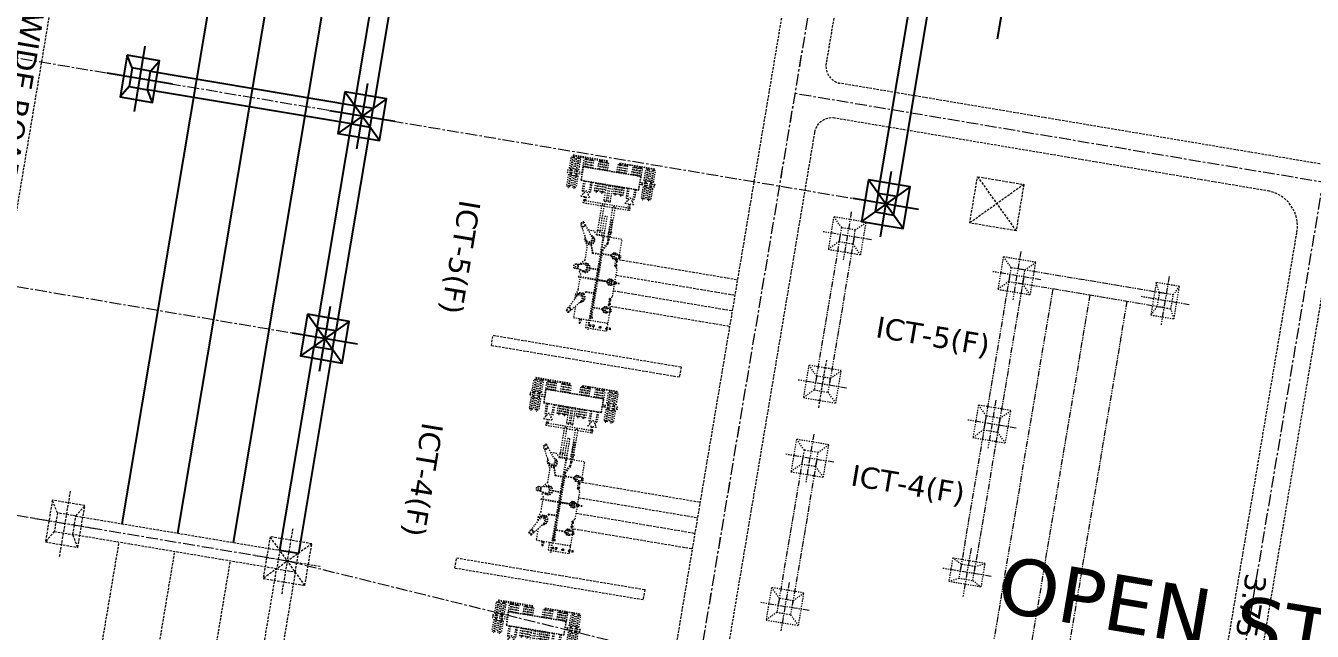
# Model space of a CAD drawing. Header units: feet. Extents: x 199174 to 214517, y 1645895 to 1656921.
# Drawn here: x 207650.2 to 207757.6, y 1653889 to 1653939.5 of the extents above; entities that cross this region are included whole.
import ezdxf

# ---------------------------------------------------------------- set-up
doc = ezdxf.new("R2010")
doc.units = ezdxf.units.FT
doc.header["$MEASUREMENT"] = 0
for name, pattern in [('CENTER', [2, 1.25, -0.25, 0.25, -0.25]), ('HIDDEN', [0.375, 0.25, -0.125]), ('PHANTOM2', [1.25, 0.625, -0.125, 0.125, -0.125, 0.125, -0.125])]:
    doc.linetypes.add(name, pattern=pattern)
doc.layers.add('400 KV SUB', color=7, linetype='Continuous', true_color=0xffffdb)
doc.layers.add('E-LAY-CNTRL', color=1, linetype='CENTER', lineweight=0)
doc.layers.add('E-LAY-EXIST', color=8, linetype='HIDDEN', lineweight=0)
for name, color, linetype in [('E-LAY-FENC', 7, 'FENCELINE1'), ('E-LAY-ROAD', 7, 'Continuous'), ('ECEN', 4, 'CENTER'), ('TXT', 222, 'Continuous')]:
    doc.layers.add(name, color=color, linetype=linetype)
doc.styles.get("Standard").update_dxf_attribs({"font": 'arial.ttf'})
doc.styles.add('STYLE1', font='verdana.ttf')
doc.linetypes.add('FENCELINE1', pattern='A,0.25,-0.1,[133,ltypeshp.shx,S=0.1,R=0,X=-0.1,Y=0],-0.1,1', length=1.45)
doc.linetypes.add('PALLAV1', pattern='A,0.5,["X",Standard,S=0.1,R=0,X=-0.1,Y=-0.05],0.1', length=0.6)

# ---------------------------------------------------------------- blocks, each defined once
blk = doc.blocks.new('400-ICT-1_400kV$0$A$C18D362E1')
at = {"layer": 'ECEN'}
for p, q in [((0, -2516), (0, 1972)), ((5113, 0), (-5406, 0))]:
    blk.add_line(p, q, dxfattribs=at)
blk = doc.blocks.new('400-ICT-1_400kV$0$TRAFO1_BHEL')
for p, q in [((-4766, 12485), (-4593, 12485)), ((-4766, 11235), (-4766, 12485)), ((-4593, 11091), (-4593, 12605)), ((-4593, 12605), (-4507, 12605)), ((-4507, 11091), (-4507, 12605)), ((-4507, 12485), (-4334, 12485)), ((-4334, 11235), (-4334, 12485)), ((-4166, 11235), (-4166, 12485)), ((-4166, 12485), (-3993, 12485)), ((-3993, 11091), (-3993, 12605)), ((-3993, 12605), (-3907, 12605)), ((-3907, 11091), (-3907, 12605)), ((-3907, 12485), (-3734, 12485)), ((-3734, 11235), (-3734, 12485)), ((-3366, 12485), (-3193, 12485)), ((-3366, 11235), (-3366, 12485)), ((-3193, 11638), (-3193, 12605)), ((-3193, 12605), (-3107, 12605)), ((-3107, 11638), (-3107, 12605)), ((-3107, 12485), (-2934, 12485)), ((-2934, 11638), (-2934, 12485)), ((-2766, 11638), (-2766, 12485)), ((-2766, 12485), (-2593, 12485)), ((-2593, 11638), (-2593, 12605)), ((-2593, 12605), (-2507, 12605)), ((-2507, 11638), (-2507, 12605)), ((-2507, 12485), (-2334, 12485)), ((-2334, 11638), (-2334, 12485)), ((-1766, 11638), (-1766, 12485)), ((-1766, 12485), (-1593, 12485)), ((-1593, 11638), (-1593, 12605)), ((-1593, 12605), (-1507, 12605)), ((-1507, 11638), (-1507, 12605)), ((-1507, 12485), (-1334, 12485)), ((-1334, 11638), (-1334, 12485)), ((-1166, 12485), (-993, 12485)), ((-1166, 11638), (-1166, 12485)), ((-993, 11638), (-993, 12605)), ((-993, 12605), (-907, 12605)), ((-907, 11638), (-907, 12605)), ((-907, 12485), (-734, 12485)), ((-734, 11638), (-734, 12485)), ((284, 11638), (284, 12485)), ((457, 12485), (284, 12485)), ((457, 11638), (457, 12605)), ((543, 12605), (457, 12605)), ((543, 11638), (543, 12605)), ((716, 12485), (543, 12485)), ((716, 11638), (716, 12485)), ((884, 11638), (884, 12485)), ((1057, 12485), (884, 12485)), ((1057, 11638), (1057, 12605)), ((1143, 12605), (1057, 12605)), ((1143, 11638), (1143, 12605)), ((1316, 12485), (1143, 12485)), ((1316, 11638), (1316, 12485)), ((1884, 11638), (1884, 12485)), ((2057, 12485), (1884, 12485)), ((2057, 11638), (2057, 12605)), ((2143, 12605), (2057, 12605)), ((2143, 11638), (2143, 12605)), ((2316, 12485), (2143, 12485)), ((2316, 11638), (2316, 12485)), ((2484, 11638), (2484, 12485)), ((2657, 12485), (2484, 12485)), ((2657, 11638), (2657, 12605)), ((2743, 12605), (2657, 12605)), ((2743, 11638), (2743, 12605)), ((2916, 12485), (2743, 12485)), ((2916, 11235), (2916, 12485)), ((3284, 11235), (3284, 12485)), ((3457, 12485), (3284, 12485)), ((3457, 11091), (3457, 12605)), ((3543, 12605), (3457, 12605)), ((3543, 11091), (3543, 12605)), ((3716, 12485), (3543, 12485)), ((3716, 11235), (3716, 12485)), ((4057, 12485), (3884, 12485)), ((3884, 11235), (3884, 12485)), ((4057, 11091), (4057, 12605)), ((4143, 12605), (4057, 12605)), ((4143, 11091), (4143, 12605)), ((4316, 12485), (4143, 12485)), ((4316, 11235), (4316, 12485)), ((-3325, 11005), (-4875, 11005)), ((-4766, 11235), (-4593, 11235)), ((-4615, 11005), (-4615, 11091)), ((-4615, 11091), (-4485, 11091)), ((-4615, 11073), (-4485, 11073)), ((-4615, 11023), (-4485, 11023)), ((-4593, 11091), (-4593, 11235)), ((-4507, 11091), (-4507, 11235)), ((-4507, 11235), (-4334, 11235)), ((-4485, 11005), (-4485, 11091)), ((-4166, 11235), (-3993, 11235)), ((-4015, 11005), (-4015, 11091)), ((-4015, 11091), (-3885, 11091)), ((-4015, 11073), (-3885, 11073)), ((-4015, 11023), (-3885, 11023)), ((-3993, 11091), (-3993, 11235)), ((-3907, 11235), (-3734, 11235)), ((-3907, 11091), (-3907, 11235)), ((-3885, 11005), (-3885, 11091)), ((-3366, 11235), (-3350, 11235)), ((2875, 11005), (3088, 11019)), ((2916, 11235), (2900, 11235)), ((3100, 11005), (4425, 11005)), ((3457, 11235), (3284, 11235)), ((3435, 11005), (3435, 11091)), ((3565, 11091), (3435, 11091)), ((3565, 11073), (3435, 11073)), ((3565, 11023), (3435, 11023)), ((3457, 11091), (3457, 11235)), ((3543, 11091), (3543, 11235)), ((3716, 11235), (3543, 11235)), ((3565, 11005), (3565, 11091)), ((4057, 11235), (3884, 11235)), ((4035, 11005), (4035, 11091)), ((4165, 11091), (4035, 11091)), ((4165, 11073), (4035, 11073)), ((4165, 11023), (4035, 11023)), ((4057, 11091), (4057, 11235)), ((4143, 11091), (4143, 11235)), ((4316, 11235), (4143, 11235)), ((4165, 11005), (4165, 11091)), ((-3325, 10805), (-4875, 10805)), ((-4766, 10575), (-4766, 9325)), ((-4766, 10575), (-4593, 10575)), ((-4615, 10805), (-4615, 10719)), ((-4615, 10787), (-4485, 10787)), ((-4615, 10737), (-4485, 10737)), ((-4615, 10719), (-4485, 10719)), ((-4593, 10719), (-4593, 9205)), ((-4593, 10719), (-4593, 10575)), ((-4507, 10719), (-4507, 9205)), ((-4507, 10719), (-4507, 10575)), ((-4507, 10575), (-4334, 10575)), ((-4485, 10805), (-4485, 10719)), ((-4334, 10575), (-4334, 9325)), ((-4166, 10575), (-4166, 9325)), ((-4166, 10575), (-3993, 10575)), ((-4015, 10805), (-4015, 10719)), ((-4015, 10787), (-3885, 10787)), ((-4015, 10737), (-3885, 10737)), ((-4015, 10719), (-3885, 10719)), ((-3993, 10719), (-3993, 9205)), ((-3993, 10719), (-3993, 10575)), ((-3907, 10719), (-3907, 9205)), ((-3907, 10719), (-3907, 10575)), ((-3907, 10575), (-3734, 10575)), ((-3885, 10805), (-3885, 10719)), ((-3734, 10575), (-3734, 9325)), ((-3046, 10173), (-3046, 9132)), ((-2896, 10173), (-2896, 9172)), ((-2296, 10173), (-2296, 9172)), ((-2146, 10173), (-2146, 9132)), ((-1766, 10173), (-1766, 9325)), ((-1593, 10173), (-1593, 9205)), ((-1507, 10173), (-1507, 9205)), ((-1334, 10173), (-1334, 9325)), ((-1166, 10173), (-1166, 9325)), ((-993, 10173), (-993, 9205)), ((-907, 10173), (-907, 9205)), ((-734, 10173), (-734, 9325)), ((-562, 8479), (-562, 10173)), ((-312, 8479), (-312, 10173)), ((-138, 8479), (-138, 10173)), ((112, 8479), (112, 10173)), ((284, 10173), (284, 9325)), ((457, 10173), (457, 9205)), ((543, 10173), (543, 9205)), ((716, 10173), (716, 9325)), ((884, 10173), (884, 9325)), ((1057, 10173), (1057, 9205)), ((1143, 10173), (1143, 9205)), ((1316, 10173), (1316, 9325)), ((1696, 10173), (1696, 9132)), ((1846, 10173), (1846, 9172)), ((2446, 10173), (2446, 9172)), ((2596, 10173), (2596, 9132)), ((2875, 10805), (3088, 10791)), ((3102, 10805), (4425, 10805)), ((3284, 10575), (3284, 9325)), ((3457, 10575), (3284, 10575)), ((3435, 10805), (3435, 10719)), ((3565, 10787), (3435, 10787)), ((3565, 10737), (3435, 10737)), ((3565, 10719), (3435, 10719)), ((3457, 10719), (3457, 9205)), ((3457, 10719), (3457, 10575)), ((3543, 10719), (3543, 9205)), ((3543, 10719), (3543, 10575)), ((3716, 10575), (3543, 10575)), ((3565, 10805), (3565, 10719)), ((3716, 10575), (3716, 9325)), ((4057, 10575), (3884, 10575)), ((3884, 10575), (3884, 9325)), ((4035, 10805), (4035, 10719)), ((4165, 10787), (4035, 10787)), ((4165, 10737), (4035, 10737)), ((4165, 10719), (4035, 10719)), ((4057, 10719), (4057, 9205)), ((4057, 10719), (4057, 10575)), ((4143, 10719), (4143, 9205)), ((4143, 10719), (4143, 10575)), ((4316, 10575), (4143, 10575)), ((4165, 10805), (4165, 10719)), ((4316, 10575), (4316, 9325)), ((-4766, 9325), (-4593, 9325)), ((-4593, 9205), (-4507, 9205)), ((-4507, 9325), (-4334, 9325)), ((-4166, 9325), (-3993, 9325)), ((-3993, 9205), (-3907, 9205)), ((-3907, 9325), (-3734, 9325)), ((-3046, 9132), (-2864, 8816)), ((-2896, 9172), (-2769, 8951)), ((-2671, 8523), (-2671, 8123)), ((-2521, 8523), (-2521, 8123)), ((-2296, 9172), (-2424, 8951)), ((-2146, 9132), (-2329, 8816)), ((-1766, 9325), (-1593, 9325)), ((-1593, 9205), (-1507, 9205)), ((-1507, 9325), (-1334, 9325)), ((-1166, 9325), (-993, 9325)), ((-993, 9205), (-907, 9205)), ((-907, 9325), (-734, 9325)), ((457, 9325), (284, 9325)), ((543, 9205), (457, 9205)), ((716, 9325), (543, 9325)), ((1057, 9325), (884, 9325)), ((1143, 9205), (1057, 9205)), ((1316, 9325), (1143, 9325)), ((1696, 9132), (1879, 8816)), ((1846, 9172), (1974, 8951)), ((2071, 8523), (2071, 8123)), ((2221, 8523), (2221, 8123)), ((2446, 9172), (2319, 8951)), ((2596, 9132), (2414, 8816)), ((3457, 9325), (3284, 9325)), ((3543, 9205), (3457, 9205)), ((3716, 9325), (3543, 9325)), ((4057, 9325), (3884, 9325)), ((4143, 9205), (4057, 9205)), ((4316, 9325), (4143, 9325)), ((-2710, 8123), (-2671, 8123)), ((-2710, 7873), (-693, 7873)), ((-2521, 8123), (2071, 8123)), ((-693, 4724), (-693, 7873)), ((-443, 4724), (-443, 7873)), ((-443, 7873), (493, 7873)), ((493, 4724), (493, 7873)), ((743, 4724), (743, 7873)), ((743, 7873), (2260, 7873)), ((2260, 8123), (2221, 8123)), ((-2468, 5347), (-2624, 5556)), ((-2311, 5869), (-2168, 5634)), ((-2127, 5541), (-2155, 5578)), ((-1186, 4432), (-2077, 5562)), ((-193, 4724), (-193, 6765)), ((57, 4724), (57, 6765)), ((536, 6573), (536, 4480)), ((536, 6573), (645, 6573)), ((645, 6573), (645, 4480)), ((-2381, 5292), (-2419, 5331)), ((-1685, 3933), (-2390, 5249)), ((-1910, 4018), (-1910, 4353)), ((-1072, 5077), (-1695, 5077)), ((-718, 4724), (-1072, 5077)), ((-718, 4724), (2018, 4724)), ((547, 4056), (547, 4448)), ((634, 4006), (634, 4448)), ((2018, 2720), (2018, 4724)), ((-1504, 3368), (-1910, 4018)), ((-1504, 1880), (-1504, 3368)), ((-827, 2702), (-1208, 3836)), ((-790, 2752), (-1165, 3869)), ((74, 2752), (-790, 2752)), ((74, 3236), (547, 4056)), ((74, 3236), (74, -4047)), ((174, 3209), (634, 4006)), ((174, 3209), (174, -4047)), ((1170, 2842), (174, 2842)), ((1170, 2792), (174, 2792)), ((1645, 2976), (2044, 2950)), ((2034, 2927), (2058, 2935)), ((-1480, 1422), (-2128, 1289)), ((-1504, 1880), (-1910, 1449)), ((-1910, 1449), (-1910, 1334)), ((74, 2702), (-827, 2702)), ((1645, 2654), (2052, 2679)), ((1718, 2401), (2018, 2720)), ((1718, 1780), (1718, 2401)), ((1718, 1780), (2018, 1461)), ((1936, 2318), (1814, 2318)), ((1936, 1863), (1814, 1863)), ((1836, 2527), (1836, 1654)), ((2018, -1461), (2018, 1461)), ((2034, 2703), (2058, 2695)), ((-2267, 1291), (-2490, 1291)), ((-2490, 849), (-2267, 849)), ((-2149, 1242), (-2205, 1238)), ((-2149, 897), (-2205, 901)), ((-1480, 716), (-2128, 847)), ((-1910, 803), (-1910, 644)), ((-1704, 270), (-1910, 644)), ((-1704, -1318), (-1704, 270)), ((74, 1106), (-889, 1106)), ((74, 1056), (-888, 1056)), ((1170, 27), (174, 27)), ((1619, 161), (2018, 135)), ((2008, 112), (2032, 120)), ((-1704, -1318), (-1910, -1868)), ((1170, -23), (174, -23)), ((1619, -161), (2026, -136)), ((2008, -112), (2032, -120)), ((-1685, -1983), (-2390, -3299)), ((-1186, -2482), (-2077, -3612)), ((-1910, -1868), (-1910, -2403)), ((-827, -1431), (-1255, -1860)), ((-806, -1481), (-1210, -1885)), ((74, -1431), (-827, -1431)), ((74, -1481), (-806, -1481)), ((1718, -1780), (2018, -1461)), ((1718, -1780), (1718, -2401)), ((1718, -2401), (2018, -2720)), ((1936, -1863), (1814, -1863)), ((1936, -2318), (1814, -2318)), ((1836, -2527), (1836, -1654)), ((2018, -4821), (2018, -2720)), ((-2468, -3397), (-2624, -3606)), ((-2381, -3342), (-2419, -3381)), ((-2311, -3919), (-2168, -3684)), ((-2127, -3591), (-2155, -3628)), ((-1704, -3139), (-1704, -4350)), ((1170, -2953), (174, -2953)), ((1170, -3003), (174, -3003)), ((1619, -2819), (2018, -2845)), ((1619, -3141), (2026, -3116)), ((2008, -2868), (2032, -2860)), ((2008, -3092), (2032, -3100)), ((-1704, -4350), (2018, -4350)), ((-1078, -4450), (-1019, -4765)), ((-1078, -4450), (-852, -4450)), ((-1064, -4425), (-866, -4425)), ((-1064, -4450), (-1064, -4425)), ((-1049, -4425), (-1049, -4350)), ((-1024, -4765), (-909, -4765)), ((-1024, -4765), (-1024, -4773)), ((-1024, -4773), (-909, -4773)), ((-1018, -4832), (-1018, -4846)), ((-1018, -4832), (-915, -4832)), ((-1018, -4846), (-915, -4846)), ((-1001, -4832), (-1001, -4773)), ((-931, -4832), (-931, -4773)), ((-915, -4832), (-915, -4846)), ((-852, -4450), (-914, -4765)), ((-909, -4765), (-909, -4773)), ((-881, -4425), (-881, -4350)), ((-866, -4450), (-866, -4425)), ((-277, -4350), (-277, -5190)), ((-277, -5190), (2018, -5190)), ((122, -4850), (100, -4850)), ((122, -4952), (100, -4952)), ((204, -4865), (138, -4857)), ((204, -4935), (140, -4943)), ((546, -4990), (215, -4951)), ((546, -4814), (223, -4850)), ((1954, -4814), (2277, -4850)), ((1954, -4990), (2285, -4951)), ((2018, -5190), (2018, -4983)), ((2296, -4865), (2362, -4857)), ((2296, -4935), (2360, -4943)), ((2378, -4850), (2400, -4850)), ((2378, -4952), (2400, -4952))]:
    blk.add_line(p, q)
for points in [[(-907, 12605), (-907, 12680), (-4593, 12680), (-4593, 12605)], [(457, 12605), (457, 12680), (4143, 12680), (4143, 12605)], [(-4875, 10755), (-4875, 11055), (-4925, 11055), (-4925, 10755)], [(2900, 10173), (2900, 11638), (-3350, 11638), (-3350, 10173)], [(2875, 10198), (2875, 11613), (-3325, 11613), (-3325, 10198)], [(4425, 10755), (4425, 11055), (4475, 11055), (4475, 10755)], [(-2596, 9198), (-3068, 8523), (-2124, 8523)], [(2146, 9198), (2618, 8523), (1674, 8523)], [(-2710, 7848), (-2710, 8148), (-2725, 8148), (-2725, 7848)], [(2260, 7848), (2260, 8148), (2275, 8148), (2275, 7848)], [(-393, 5186), (-743, 5186), (-743, 5231), (-393, 5231)], [(793, 5186), (443, 5186), (443, 5231), (793, 5231)], [(1836, 2392), (1836, 2244), (1901, 2244), (1901, 2392)], [(1836, 1789), (1836, 1937), (1901, 1937), (1901, 1789)], [(1836, -1789), (1836, -1937), (1901, -1937), (1901, -1789)], [(1836, -2392), (1836, -2244), (1901, -2244), (1901, -2392)]]:
    blk.add_lwpolyline(points, close=True)
for points, const_width in [([(-2488, 5688, 1), (-2492, 5722, 1)], 33.8), ([(2089, 2822, 1), (2109, 2808, 1)], 24), ([(-2477, 1079, -1), (-2503, 1058, -1)], 33.8), ([(2063, 7, 1), (2083, -7, 1)], 24), ([(-2488, -3738, -1), (-2492, -3772, -1)], 33.8), ([(2063, -2973, 1), (2083, -2987, 1)], 24), ([(104, -4898, -1), (96, -4904, -1)], 9), ([(1247, -4915, -1), (1253, -4922, -1)], 9), ([(2396, -4898, 1), (2404, -4904, 1)], 9)]:
    blk.add_lwpolyline(points, format="xyb", close=True, dxfattribs=dict(const_width=const_width))
for centre, radius in [((124, -4047), 137), ((1250, -4918), 108), ((1250, -4918), 102), ((1250, -4918), 77.2), ((1250, -4918), 51.1)]:
    blk.add_circle(centre, radius)
for centre, radius, start, end in [((2981, 10905), 157, 313.14025, 46.85975), ((-437, 8479), 125, 180, 0), ((-13, 8479), 125, 180, 0), ((-2596, 8123), 75, 180, 0), ((-568, 7873), 125, 0, 180), ((-68, 6765), 125, 0, 180), ((618, 7873), 125, 0, 180), ((2146, 8123), 75, 180, 0), ((-1448, 4195), 432, 168.51028, 73.56247), ((-1320, 4072), 495, 195.35397, 76.70469), ((-1476, 4223), 358, 234.19228, 35.80772), ((-1320, 4072), 432, 214.13888, 57.91978), ((591, 4480), 90.1, 126.90526, 241.28881), ((591, 4480), 54.1, 180, 0), ((591, 4480), 90.1, 298.71119, 53.09474), ((1500, 2817), 330, 58.29531, 299.64603), ((1500, 2817), 288, 77.08022, 280.86112), ((1619, 2815), 288, 32.40189, 327.59811), ((1645, 2815), 163, 99.19228, 260.80772), ((2256, 2815), 248, 153.16405, 206.83595), ((-1498, 1069), 432, 220.94819, 139.14209), ((-1320, 1072), 495, 240.35397, 121.70469), ((-1537, 1069), 358, 279.19228, 80.80772), ((-1320, 1072), 432, 259.13888, 102.91978), ((1500, 2), 330, 58.29531, 299.64603), ((1500, 2), 288, 77.08022, 280.86112), ((1619, 0), 288, 32.40189, 327.59811), ((1645, 0), 163, 99.19228, 260.80772), ((2230, 0), 248, 153.16405, 206.83595), ((-1448, -2245), 432, 286.43753, 191.48972), ((-1320, -2122), 495, 283.29531, 164.64603), ((-1476, -2273), 358, 324.19228, 125.80772), ((-1320, -2122), 432, 302.08022, 145.86112), ((1500, -2978), 330, 58.29531, 299.64603), ((1500, -2978), 288, 77.08022, 280.86112), ((1619, -2980), 288, 32.40189, 327.59811), ((124, -4047), 50, 180, 0), ((1645, -2980), 163, 99.19228, 260.80772), ((2230, -2980), 248, 153.16405, 206.83595), ((223, -4901), 51.2, 225.30332, 93.6834), ((229, -4901), 51.3, 265.44139, 133.49512), ((546, -4901), 108, 224.89194, 136.85541), ((501, -4902), 99.4, 297.50864, 62.49136), ((1954, -4901), 108, 43.14459, 315.10806), ((1999, -4902), 99.4, 117.50864, 242.49136), ((2271, -4901), 51.3, 46.50488, 274.55861), ((2277, -4901), 51.2, 86.3166, 314.69668)]:
    blk.add_arc(centre, radius, start, end)
at = {"extrusion": (0, 0, -1)}
for centre, major_axis, ratio in [((-2468, 5712), (156, 156), 0.2893401), ((100, -4901), (0, -51.1), 0.6127056)]:
    blk.add_ellipse(centre, major_axis=major_axis, ratio=ratio, dxfattribs=at)
for centre, major_axis, ratio, start_param, end_param in [((-2318, 5490), (-150, -144), 0.4665773, 3.1415927, 6.2831853), ((-2233, 5406), (-156, -156), 0.1523356, 2.4546998, 6.8717251), ((-2253, 5416), (-127, -125), 0.1908491, 3.0718177, 6.3370368), ((122, -4901), (0, -51.1), 0.6127056, 3.1415927, 6.2831853)]:
    blk.add_ellipse(centre, major_axis=major_axis, ratio=ratio, start_param=start_param, end_param=end_param, dxfattribs=at)
for centre, major_axis, ratio, start_param, end_param in [((2052, 2815), (0, -136), 0.4625137, 2.8525531, 6.5722249), ((2088, 2815), (0, -136), 0.4625137, 3.0504994, 6.3742786), ((-2267, 1070), (0, 221), 0.4387351, 3.1415927, 6.2831853), ((-2149, 1070), (0, -173), 0.1967352, -0.069775, 3.2113676), ((-2128, 1068), (0, 221), 0.1523356, 2.4546998, 6.9493237), ((2026, 0), (0, -136), 0.4625137, 2.8525531, 6.5722249), ((2061, 0), (0, -136), 0.4625137, 3.0504994, 6.3742786), ((-2318, -3540), (-150, 144), 0.4665773, 3.1415927, 6.2831853), ((-2233, -3456), (-156, 156), 0.1523356, 2.4546998, 6.8717251), ((-2253, -3466), (-127, 125), 0.1908491, 3.0718177, 6.3370368), ((2026, -2980), (0, -136), 0.4625137, 2.8525531, 6.5722249), ((2061, -2980), (0, -136), 0.4625137, 3.0504994, 6.3742786), ((2378, -4901), (0, -51.1), 0.6127056, 3.1415927, 6.2831853)]:
    blk.add_ellipse(centre, major_axis=major_axis, ratio=ratio, start_param=start_param, end_param=end_param)
for centre, major_axis, ratio in [((2099, 2815), (0, -136), 0.4625137), ((-2490, 1070), (0, -221), 0.4387351), ((2073, 0), (0, -136), 0.4625137), ((-2468, -3762), (156, -156), 0.2893401), ((2073, -2980), (0, -136), 0.4625137), ((2400, -4901), (0, -51.1), 0.6127056)]:
    blk.add_ellipse(centre, major_axis=major_axis, ratio=ratio)
at = {"rotation": 90}
blk.add_blockref('400-ICT-1_400kV$0$A$C18D362E1', (0, 0), dxfattribs=at)
blk = doc.blocks.new('TWR_CTE_p')
for p, q in [((-750, 750), (-1750, 1750)), ((1750, 1750), (750, 750)), ((-1750, -1750), (-750, -750)), ((750, -750), (1750, -1750))]:
    blk.add_line(p, q)
for points in [[(-1750, -1750), (1750, -1750), (1750, 1750), (-1750, 1750)], [(-750, -750), (750, -750), (750, 750), (-750, 750)]]:
    blk.add_lwpolyline(points, close=True)
blk = doc.blocks.new('TWR_CC_p')
for p, q in [((-750, 750), (-1750, 1250)), ((1750, 1250), (750, 750)), ((-750, -750), (-1750, -1250)), ((750, -750), (1750, -1250))]:
    blk.add_line(p, q)
for points in [[(-1750, -1250), (1750, -1250), (1750, 1250), (-1750, 1250)], [(-750, -750), (750, -750), (750, 750), (-750, 750)]]:
    blk.add_lwpolyline(points, close=True)
blk = doc.blocks.new('TWR_CTD_p')
for p, q in [((-750, 750), (-1750, 1250)), ((1750, 1250), (750, 750)), ((-750, -750), (-1750, -1250)), ((750, -750), (1750, -1250))]:
    blk.add_line(p, q)
for points in [[(-1750, -1250), (1750, -1250), (1750, 1250), (-1750, 1250)], [(-750, -750), (750, -750), (750, 750), (-750, 750)]]:
    blk.add_lwpolyline(points, close=True)
blk = doc.blocks.new('400kv')
at = {"layer": 'E-LAY-CNTRL'}
for p, q in [((245.56, 151.5, -0.31), (285.67, 328.84, -0.31)), ((268.97, 146.2, -0.31), (309.08, 323.55, -0.31)), ((279.93, 85.9, -0.31), (332.49, 318.25, -0.31)), ((229.96, 100.69, -0.31), (245.56, 151.5, -0.31)), ((277.69, 30.67, -0.5), (292.2, 94.81, -0.21)), ((114.85, 76.49, -0.31), (279.62, 39.22, -0.31))]:
    blk.add_line(p, q, dxfattribs=at)
at = {"layer": 'E-LAY-CNTRL', "elevation": -0.31}
for points in [[(382.06, 74.49), (127.43, 132.08)], [(382.06, 74.49), (132.24, 131)]]:
    blk.add_lwpolyline(points, dxfattribs=at)
at = {"layer": 'E-LAY-EXIST'}
for p, q in [((329.4, 168.03, -0.13), (150.36, 208.53, -0.31)), ((156.87, 190.02, -0.31), (248.55, 169.28, -0.31)), ((155.55, 184.16, -0.31), (247.23, 163.42, -0.31)), ((154.22, 178.31, -0.31), (245.91, 157.57, -0.31)), ((312.44, 93.05, -0.24), (133.4, 133.55, -0.24)), ((287.94, 92.96, 0.48), (130.48, 128.57, -0.27)), ((247.29, 120.92, -0.31), (244.47, 108.43, -0.31)), ((248.93, 120.55, -0.31), (246.1, 108.06, -0.31)), ((250.56, 120.18, -0.31), (247.74, 107.69, -0.31)), ((252.2, 119.81, -0.31), (249.37, 107.32, -0.31)), ((270.7, 115.62, -0.31), (267.88, 103.13, -0.31)), ((272.34, 115.25, -0.31), (269.51, 102.76, -0.31)), ((273.97, 114.88, -0.31), (271.15, 102.39, -0.31)), ((275.61, 114.51, -0.31), (272.78, 102.02, -0.31)), ((263.71, 93.05, -0.31), (258.64, 94.2, -0.31)), ((279, 44.98, -0.46), (289.35, 90.72, -0.28)), ((311.75, 87.57, 0.59), (295.25, 91.3, 0.51)), ((279.52, 30.26, -0.34), (293.01, 89.9, -0.26)), ((120.63, 77.1, -0.15), (274.5, 42.3, -0.59)), ((281.18, 71.03, -0.35), (277.41, 77.01, -0.35)), ((282.28, 75.9, -0.35), (276.3, 72.13, -0.35)), ((119.98, 73.41, -0.24), (273.72, 38.63, -0.4))]:
    blk.add_line(p, q, dxfattribs=at)
at = {"layer": 'E-LAY-EXIST', "linetype": 'PHANTOM2'}
for p, q in [((237.19, 96.39, -0.31), (238.34, 101.46, -0.31)), ((240.3, 98.35, -0.31), (235.23, 99.5, -0.31)), ((253.54, 96.12, -0.31), (237.93, 99.65, -0.31)), ((253.21, 94.66, -0.31), (237.6, 98.19, -0.31)), ((252.8, 92.86, -0.31), (253.94, 97.93, -0.31)), ((255.91, 94.82, -0.31), (250.84, 95.97, -0.31)), ((260.6, 91.09, -0.31), (261.75, 96.16, -0.31)), ((276.94, 90.83, -0.31), (261.34, 94.36, -0.31)), ((276.61, 89.37, -0.31), (261.01, 92.9, -0.31)), ((276.21, 87.56, -0.31), (277.35, 92.63, -0.31)), ((279.31, 89.52, -0.31), (274.24, 90.67, -0.31)), ((239.74, 76.84, -0.31), (240.88, 81.91, -0.31)), ((242.85, 78.81, -0.31), (237.78, 79.95, -0.31)), ((256.08, 76.58, -0.31), (240.48, 80.11, -0.31)), ((269.91, 68.58, -0.31), (224.55, 78.84, -0.31)), ((255.75, 75.12, -0.31), (240.15, 78.65, -0.31)), ((255.34, 73.31, -0.31), (256.49, 78.38, -0.31)), ((258.45, 75.28, -0.31), (253.38, 76.42, -0.31)), ((271.69, 73.05, -0.31), (256.08, 76.58, -0.31)), ((269.03, 64.68, -0.31), (223.67, 74.94, -0.31)), ((271.36, 71.59, -0.31), (255.75, 75.12, -0.31)), ((270.95, 69.78, -0.31), (272.1, 74.85, -0.31)), ((274.06, 71.75, -0.31), (268.99, 72.89, -0.31)), ((267.26, 56.88, -0.31), (270.79, 72.49, -0.31)), ((268.72, 56.55, -0.31), (272.25, 72.15, -0.31)), ((268.14, 60.78, -0.31), (222.79, 71.04, -0.31)), ((267.42, 54.18, -0.31), (268.57, 59.25, -0.31)), ((270.53, 56.14, -0.31), (265.46, 57.29, -0.31))]:
    blk.add_line(p, q, dxfattribs=at)
at = {"layer": 'E-LAY-EXIST', "elevation": -0.31}
for points in [[(250.08, 171.47), (251.63, 178.34)], [(250.1, 176.1), (249.04, 177.11)], [(247.42, 175.68), (254.29, 174.13)], [(252.05, 175.66), (253.43, 176.12)], [(248.27, 173.7), (249.66, 174.15)], [(251.61, 173.71), (252.66, 172.7)], [(244.78, 148.07), (246.33, 154.93)], [(247.26, 148.81), (243.86, 154.19)], [(242.12, 152.28), (248.99, 150.72)], [(242.87, 149.8), (248.25, 153.2)]]:
    blk.add_lwpolyline(points, dxfattribs=at)
at = {"layer": 'E-LAY-EXIST'}
for points, elevation in [([(253.43, 176.12), (249.04, 177.11), (248.27, 173.7), (252.66, 172.7)], -0.31), ([(252.05, 175.66), (250.1, 176.1), (249.66, 174.15), (251.61, 173.71)], -0.31), ([(251.61, 173.71), (246.75, 152.25), (244.8, 152.7), (249.66, 174.15)], -0.31), ([(244.8, 152.7), (244.36, 150.74), (222.9, 155.6), (223.34, 157.55)], -0.31), ([(248.25, 153.2), (243.86, 154.19), (242.87, 149.8), (247.26, 148.81)], -0.31), ([(246.75, 152.25), (244.8, 152.7), (244.36, 150.74), (246.31, 150.3)], -0.31), ([(245.68, 151.57), (245.48, 151.62), (245.44, 151.42), (245.63, 151.38)], -0.31), ([(244.89, 133.51), (240.41, 113.72), (239.32, 113.96), (243.8, 133.76)], -0.31), ([(268.32, 128.32), (263.84, 108.52), (262.75, 108.77), (267.23, 128.56)], -0.31), ([(280.03, 85.88), (279.83, 85.92), (279.79, 85.73), (279.98, 85.68)], -0.31), ([(282.28, 75.9), (281.18, 71.03), (276.3, 72.13), (277.41, 77.01)], -0.35)]:
    blk.add_lwpolyline(points, close=True, dxfattribs=dict(at, elevation=elevation))
for centre, radius, start, end in [((287.52, 91.13, -0.24), 1.88, 347.254, 77.254), ((294.84, 89.47, -0.24), 1.88, 77.254, 167.254), ((275.34, 46, -0.59), 3.8, 257.254, 347.254)]:
    blk.add_arc(centre, radius, start, end, dxfattribs=at)
at = {"layer": 'E-LAY-FENC', "linetype": 'PALLAV1', "ltscale": 0.5}
blk.add_line((311.47, 69.67, -0.31), (296.77, 73, -0.31), dxfattribs=at)
at = {"layer": 'E-LAY-ROAD', "ltscale": 2500}
for p, q in [((250.5, 168.84, -0.31), (342.19, 148.1, -0.31)), ((249.18, 162.98, -0.31), (340.86, 142.24, -0.31)), ((247.86, 157.13, -0.31), (339.54, 136.39, -0.31))]:
    blk.add_line(p, q, dxfattribs=at)
at = {"layer": 'E-LAY-ROAD', "ltscale": 2500, "elevation": -0.31}
for points in [[(296.89, 160.88), (298.45, 167.75)], [(296.91, 165.51), (295.86, 166.52)], [(294.24, 165.09), (301.1, 163.54)], [(298.87, 165.07), (300.25, 165.53)], [(295.09, 163.11), (296.47, 163.56)], [(298.42, 163.12), (299.48, 162.11)], [(268.19, 142.77), (269.74, 149.64)], [(266.27, 144.51), (271.66, 147.9)], [(270.66, 143.51), (267.27, 148.9)], [(265.53, 146.98), (272.4, 145.43)], [(291.6, 137.48), (293.15, 144.34)], [(289.68, 139.21), (295.07, 142.61)], [(294.07, 138.22), (290.68, 143.6)], [(288.94, 141.69), (295.81, 140.13)], [(279.13, 82.37), (280.69, 89.24)], [(281.61, 83.11), (278.21, 88.49)], [(276.47, 86.58), (283.34, 85.02)], [(277.22, 84.1), (282.6, 87.5)]]:
    blk.add_lwpolyline(points, dxfattribs=at)
for points in [[(300.25, 165.53), (295.86, 166.52), (295.09, 163.11), (299.48, 162.11)], [(298.87, 165.07), (296.91, 165.51), (296.47, 163.56), (298.42, 163.12)], [(298.42, 163.12), (293.57, 141.66), (291.62, 142.11), (296.47, 163.56)], [(268.21, 147.4), (267.77, 145.45), (246.31, 150.3), (246.75, 152.25)], [(271.66, 147.9), (267.27, 148.9), (266.27, 144.51), (270.66, 143.51)], [(270.16, 146.96), (268.21, 147.4), (267.77, 145.45), (269.72, 145.01)], [(291.62, 142.11), (291.18, 140.15), (269.72, 145.01), (270.16, 146.96)], [(269.09, 146.28), (268.89, 146.32), (268.85, 146.13), (269.04, 146.08)], [(295.07, 142.61), (290.68, 143.6), (289.68, 139.21), (294.07, 138.22)], [(293.57, 141.66), (291.62, 142.11), (291.18, 140.15), (293.13, 139.71)], [(292.49, 140.98), (292.3, 141.03), (292.25, 140.83), (292.45, 140.79)], [(315.03, 136.81), (314.59, 134.86), (293.13, 139.71), (293.57, 141.66)], [(282.6, 87.5), (278.21, 88.49), (277.22, 84.1), (281.61, 83.11)], [(281.1, 86.56), (279.15, 87), (278.71, 85.05), (280.66, 84.61)], [(302.56, 81.7), (302.12, 79.75), (280.66, 84.61), (281.1, 86.56)]]:
    blk.add_lwpolyline(points, close=True, dxfattribs=at)
at = {"layer": 'E-LAY-EXIST', "xscale": 0.0009999999398089005, "yscale": 0.0009999999398089005, "zscale": 0.0009999999398089005, "rotation": 257.2539829661908}
for p in [(226.78, 127.63, -0.31), (250.19, 122.33, -0.31), (273.6, 117.04, -0.31)]:
    blk.add_blockref('400-ICT-1_400kV$0$TRAFO1_BHEL', p, dxfattribs=at)
at = {"layer": 'E-LAY-EXIST', "linetype": 'PHANTOM2'}
for name, p, xscale, yscale, zscale, rotation in [('TWR_CTE_p', (237.77, 98.92, -0.31), 0.0009999999965821884, 0.0009999999965821884, 0.0009999999965821884, 167.2539837020024), ('TWR_CTE_p', (253.37, 95.39, -0.31), 0.0009999999965821884, 0.0009999999965821884, 0.0009999999965821884, 167.2539837020024), ('TWR_CTE_p', (261.17, 93.63, -0.31), 0.0009999999965821884, 0.0009999999965821884, 0.0009999999965821884, 167.2539837020024), ('TWR_CTE_p', (276.78, 90.1, -0.31), 0.0009999999965821884, 0.0009999999965821884, 0.0009999999965821884, 167.2539837020024), ('TWR_CTD_p', (240.31, 79.38, -0.31), 0.0009999999398089005, 0.0009999999398089005, 0.0009999999398089005, 77.25398296619082), ('TWR_CTE_p', (255.92, 75.85, -0.31), 0.0009999999965821884, 0.0009999999965821884, 0.0009999999965821884, 167.2539837020024), ('TWR_CTE_p', (271.52, 72.32, -0.31), 0.0009999999965821884, 0.0009999999965821884, 0.0009999999965821884, 167.2539837020024), ('TWR_CC_p', (267.99, 56.71, -0.31), 0.0009999999965821884, 0.0009999999965821884, 0.0009999999965821884, 167.2539837020024)]:
    blk.add_blockref(name, p, dxfattribs=dict(at, xscale=xscale, yscale=yscale, zscale=zscale, rotation=rotation))
at = {"layer": 'E-LAY-EXIST', "linetype": 'PHANTOM2', "style": 'STYLE1'}
for s, p in [('ICT-4(F)', (250.27, 91.32, -0.38)), ('ICT-5(F)', (265.87, 87.79, -0.38))]:
    blk.add_text(s, height=2.25, rotation=257.254, dxfattribs=at).set_placement(p)
at = {"layer": 'TXT', "style": 'STYLE1'}
for s, p in [('3.75 M WIDE ROAD', (316.8, 173.75, 0.05)), ('ICT-4(F)', (259.59, 136.33, -0.31)), ('ICT-5(F)', (283, 131.03, -0.31)), ('3.75 M WIDE ROAD', (238.65, 49.73, 0.05))]:
    blk.add_text(s, height=2.25, rotation=167.254, dxfattribs=at).set_placement(p)
at = {"layer": 'TXT', "linetype": 'Continuous', "style": 'STYLE1'}
blk.add_text('OPEN STORE & TOWNSHIP', height=6, rotation=257.254, dxfattribs=at).set_placement((236.09, 76.67, -0.68))

msp = doc.modelspace()

# ---------------------------------------------------------------- block references
at = {"layer": '400 KV SUB', "lineweight": -2, "xscale": 0.7840800000301468, "yscale": 0.7840800000301468, "zscale": 0.7840800000301468, "rotation": 93.2111979021931}
msp.add_blockref('400kv', (207801.47, 1653709.25, 0.24), dxfattribs=at)

doc.saveas('drawing.dxf')
